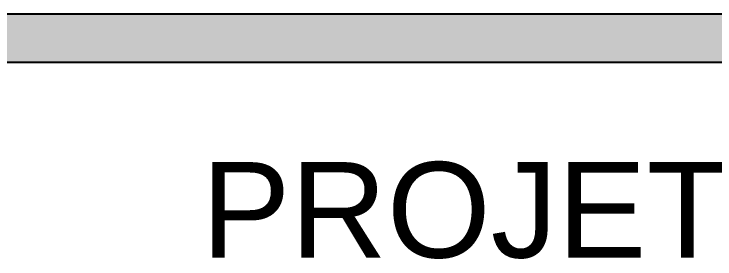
# Model space of a CAD drawing. Extents: x 0 to 13080, y 0 to 6750.
# Drawn here: x 12268.6 to 12380.2, y 1273.3 to 1312.3 of the extents above; entities that cross this region are included whole.
import ezdxf

# ---------------------------------------------------------------- set-up
doc = ezdxf.new("R2010")
doc.units = 0
doc.header["$MEASUREMENT"] = 0
doc.layers.add('MTH-CARIMBO-TXT2', color=1, linetype='CONTINUOUS')
doc.styles.add('TQS_ARIAL', font='arial.ttf')

msp = doc.modelspace()

# ---------------------------------------------------------------- linework, layer by layer
at = {"layer": 'MTH-CARIMBO-TXT2', "linetype": 'Continuous'}
msp.add_lwpolyline([(11697.603576, 1312.325381), (11697.603576, 1304.631976), (13005.004945, 1304.631976), (13005.004945, 1312.325381), (11697.603576, 1312.325381)], dxfattribs=at)
for points in [[(11697.603576, 1312.325381), (11697.603576, 1304.631976), (13005.004945, 1304.631976)], [(11697.603576, 1312.325381), (13005.004945, 1304.631976), (13005.004945, 1312.325381)], [(11697.603576, 1312.325381), (13005.004945, 1312.325381), (11697.603576, 1312.325381)]]:
    msp.add_solid(points, dxfattribs=at)

# ---------------------------------------------------------------- texts
at = {"layer": 'MTH-CARIMBO-TXT2', "linetype": 'Continuous', "style": 'TQS_ARIAL'}
msp.add_text('PROJETO ESTRUTURAL', height=15.225, dxfattribs=at).set_placement((12298.424151, 1273.499193))

doc.saveas('drawing.dxf')
